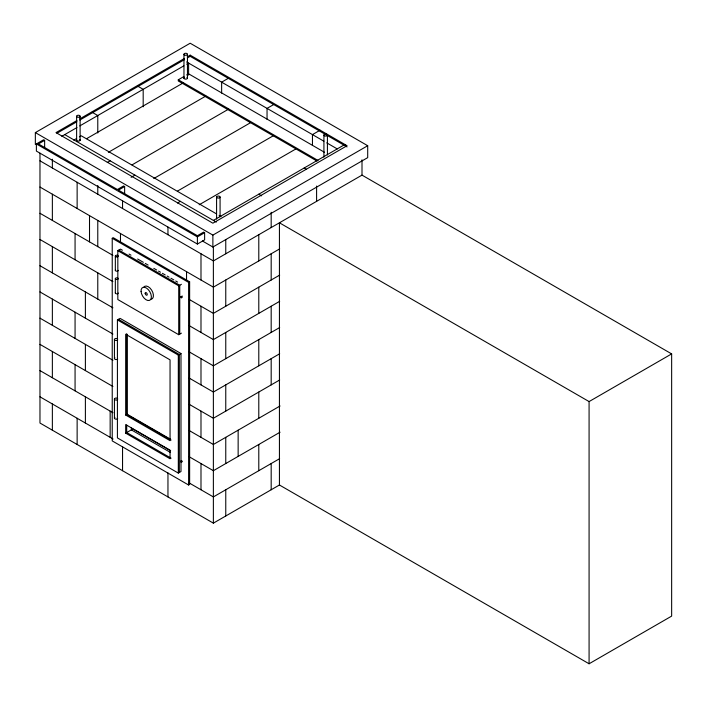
<?xml version="1.0" encoding="UTF-8"?>
<svg xmlns="http://www.w3.org/2000/svg" width="707" height="707" viewBox="0 0 707 707"><rect width="100%" height="100%" fill="white"/><g stroke="black" fill="none" stroke-linecap="round" stroke-linejoin="round"><path stroke-width="1.06" d="M181.814 460.637L182.097 461.609M35.35 144.528L35.35 132.607L190.174 43.224L367.702 145.722L367.702 157.634L212.878 247.026L202.379 240.963M124.635 193.691L124.635 186.542L118.44 190.112L197.394 235.705L203.589 232.126L204.623 232.727L204.623 239.876L197.394 244.048L36.384 151.086L36.384 143.936L43.604 139.765L44.638 140.357L44.638 147.507M76.93 120.526L55.994 132.607L212.878 223.191L347.057 145.722L190.174 55.146L187.32 56.79M79.785 118.873L184.465 58.442M44.638 140.357L38.443 143.936L117.406 189.52L123.601 185.941L124.635 186.542M56.949 133.252L76.93 121.719M79.785 120.066L184.465 59.627M187.32 57.983L190.174 56.33L347.057 146.915M61.818 136.292L76.957 127.552M79.794 125.917L183.873 65.831M186.71 64.187L188.601 63.1L188.601 75.119M73.758 140.136L76.568 138.51M79.387 136.884L81.261 135.797L216.254 213.735M317.081 161.108L178.279 80.978L178.279 79.785L183.908 76.533M186.728 74.907L188.601 73.82L324.548 152.314M86.608 138.669L183.104 82.958M228.299 78.318L221.636 82.162L221.636 93.094M108.357 152.332L205.808 96.072M107.305 162.477L110.159 160.825M132.023 164.89L228.52 109.178M131.122 177.324L134.931 175.124M273.715 104.539L267.043 108.383L267.043 119.315M153.773 178.553L250.269 122.841M177.439 191.111L273.927 135.399M112.227 238.294L113.253 237.702L189.635 281.793L189.635 484.41L188.601 485.002L112.227 440.903L112.227 238.294L188.601 282.393L189.635 281.793M177.492 202.997L180.347 201.345M320.085 130.203L312.459 134.604L312.459 145.527M181.407 333.156L178.721 334.703L117.83 299.547L117.83 250.685L120.508 249.129L122.417 250.234M199.188 204.774L295.685 149.062M213.373 220.416L344.892 144.484M36.384 143.936L197.394 236.898L204.623 232.727M35.35 132.607L212.878 235.104L367.702 145.722M671.65 353.898L589.081 401.576L279.433 222.802L279.433 485.002L589.081 663.776L671.65 616.106L671.65 353.898L362.002 175.124L213.373 260.936L39.972 160.825M117.415 319.926L120.102 318.38L180.992 353.535L180.992 471.525L178.314 473.08L117.415 437.916L117.415 319.926L178.314 355.091L180.992 353.535M117.83 250.685L178.721 285.84L181.407 284.294M279.689 248.873L213.373 287.157L39.972 187.046M279.689 275.094L213.373 313.378L189.246 299.45M279.689 301.315L213.373 339.599L189.246 325.671M125.669 415.036L170.051 440.664L170.051 359.854L125.669 334.234L125.669 415.036L127.119 414.205L170.555 439.277M279.689 327.535L213.373 365.819L189.246 351.892M125.669 433.152L125.669 424.571L170.051 450.191L170.051 458.772L125.669 433.152L132.872 428.99L170.652 450.801M279.689 353.756L213.373 392.04L189.246 378.112M279.689 379.977L213.373 418.261L189.246 404.333M280.069 405.977L213.373 444.482L189.246 430.554M280.069 432.198L213.373 470.703L189.246 456.775M279.618 458.675L213.373 496.924L188.689 482.669M39.972 153.18L39.972 423.033L213.373 523.145L279.618 484.896M182.097 295.897L182.097 297.134M186.621 61.951L323.894 141.206M326.749 142.858L337.23 148.912M178.279 79.785L318.026 160.462M304.204 167.974L306.113 169.079M137.476 86.015L143.185 89.321L143.185 106.801M258.789 194.195L261.652 195.848M92.06 112.236L97.778 115.541L97.778 133.013M219.108 215.379L221.008 216.483M64.744 134.604L216.298 222.104M129.072 254.078L130.981 255.174M137.635 259.018L143.344 262.315M145.253 263.419L148.108 265.063M153.817 268.36L156.671 270.012M158.571 271.108L160.471 272.204M162.38 273.309L165.235 274.952M167.135 276.048L169.035 277.153M170.944 278.249L173.798 279.901M175.698 280.997L177.598 282.093M118.856 250.084L179.755 285.248L179.755 334.111M39.972 213.267L112.917 255.377M39.972 239.487L112.917 281.598M39.972 265.708L112.917 307.819M118.449 319.334L179.339 354.49L179.339 472.479M39.972 291.929L112.917 334.04M39.972 318.15L112.917 360.261M39.972 344.371L112.917 386.482M171.085 440.063L126.703 414.443L126.703 333.633M39.972 370.592L112.979 412.738M170.528 452.498L131.352 429.874L131.352 427.762M171.085 458.18L126.703 432.56L126.703 425.048M39.972 396.813L113.085 439.02M589.081 401.576L589.081 663.776M362.002 159.835L362.002 175.124M327.421 135.081A1.75 1.007 0 0 1 324.796 135.956A1.75 1.007 0 0 1 324.796 134.206A1.75 1.007 0 0 1 327.421 135.081L327.421 154.913M323.921 135.081L323.921 157.113M316.595 186.056L316.595 201.345M271.179 212.277L271.179 227.566M271.179 253.786L271.179 280.007M271.179 306.228L271.179 332.449M271.179 358.67L271.179 384.891M271.179 463.553L271.179 489.774M258.789 234.715L258.789 260.936M258.789 287.157L258.789 313.378M258.789 339.599L258.789 365.819M258.789 392.04L258.789 418.261M258.789 444.482L258.789 470.703M238.144 430.183L238.144 456.395M225.763 239.585L225.763 253.786M225.763 280.007L225.763 306.228M225.763 332.449L225.763 358.67M225.763 384.891L225.763 411.112M225.763 437.333L225.763 463.553M225.763 489.774L225.763 515.986M220.08 197.059A1.75 1.007 0 0 1 217.456 197.933A1.75 1.007 0 0 1 217.456 196.184A1.75 1.007 0 0 1 220.08 197.059L220.08 216.881M216.581 197.059L216.581 219.09M213.373 246.734L213.373 523.145M212.878 235.104L212.878 247.026M200.991 253.786L200.991 280.007M200.991 306.228L200.991 332.449M200.991 358.67L200.991 384.891M200.991 411.112L200.991 437.333M200.991 463.553L200.991 489.774M197.394 236.898L197.394 244.048M190.174 55.146L190.174 56.33M188.601 282.393L188.601 485.002M187.461 54.28A1.75 1.007 0 0 1 184.836 55.155A1.75 1.007 0 0 1 184.836 53.405A1.75 1.007 0 0 1 187.461 54.28L187.461 78.512M186.542 271.665L186.542 280.405M183.961 54.28L183.961 78.512M178.721 285.84L178.721 334.703M178.314 355.091L178.314 473.08M167.957 227.071L167.957 234.715M167.957 472.886L167.957 496.924M127.119 334.491L127.119 414.205M122.55 200.85L122.55 208.503M122.55 446.665L122.55 470.703M120.482 233.531L120.482 242.271M115.338 256.049L115.338 270.348M115.338 278.691L115.338 292.99M114.428 339.475L114.428 358.546M114.428 399.066L114.428 418.137M110.159 411.112L110.159 437.333M97.778 185.455L97.778 194.195M97.778 220.416L97.778 246.637M97.778 272.858L97.778 299.079M89.515 215.653L89.515 241.874M85.388 291.929L85.388 318.15M85.388 344.371L85.388 370.592M85.388 396.813L85.388 423.025M80.121 116.248A1.75 1.007 0 0 1 77.496 117.132A1.75 1.007 0 0 1 77.496 115.374A1.75 1.007 0 0 1 80.121 116.248L80.121 140.481M77.134 182.282L77.134 208.503M77.134 418.261L77.134 444.482M76.621 116.248L76.621 141.586M75.066 233.531L75.066 259.752M75.066 312.185L75.066 338.406M75.066 364.626L75.066 390.847M52.362 159.234L52.362 167.974M52.362 194.195L52.362 220.416M52.362 246.637L52.362 272.858M52.362 299.079L52.362 325.3M52.362 351.52L52.362 377.741M52.362 403.962L52.362 430.183M117.689 418.641A1.75 1.007 0 0 1 115.108 418.942A1.75 1.007 0 0 1 114.941 417.422M117.689 399.57A1.75 1.007 0 0 1 115.047 399.844A1.75 1.007 0 0 1 115.047 398.288A1.75 1.007 0 0 1 117.689 398.562M117.689 359.05A1.75 1.007 0 0 1 115.108 359.342A1.75 1.007 0 0 1 114.941 357.83M117.689 339.979A1.75 1.007 0 0 1 115.047 340.253A1.75 1.007 0 0 1 115.047 338.697A1.75 1.007 0 0 1 117.689 338.971M143.592 287.484A7.3 4.215 60 0 1 151.59 290.038A7.3 4.215 60 0 1 151.245 299.282M118.255 270.348A1.458 0.84 0 0 1 116.416 271.161A1.458 0.84 0 0 1 115.533 269.924M118.255 292.99A1.458 0.84 0 0 1 116.416 293.803A1.458 0.84 0 0 1 115.533 292.574M186.948 77.399A1.75 1.007 0 0 1 187.055 78.769A1.75 1.007 0 0 1 184.713 78.945A1.75 1.007 0 0 1 184.2 77.611M79.608 139.376A1.75 1.007 0 0 1 78.822 141.064A1.75 1.007 0 0 1 76.674 139.827M180.78 296.763C181.257 299.812 182.901 296.092 180.78 296.763M180.78 461.229C181.257 464.287 182.901 460.557 180.78 461.229M145.182 293.396A1.458 0.84 60 0 0 146.809 295.208A1.458 0.84 60 0 0 146.649 293.06A1.458 0.84 60 0 0 145.182 293.396M141.073 291.443A7.3 4.215 60 0 0 149.177 300.475A7.3 4.215 60 0 0 148.39 289.737A7.3 4.215 60 0 0 141.073 291.443M116.063 256.774A1.458 0.84 0 0 0 118.255 256.049A1.458 0.84 0 0 0 116.063 255.315A1.458 0.84 0 0 0 116.063 256.774M116.063 279.424A1.458 0.84 0 0 0 118.255 278.691A1.458 0.84 0 0 0 116.063 277.957A1.458 0.84 0 0 0 116.063 279.424"/></g></svg>
